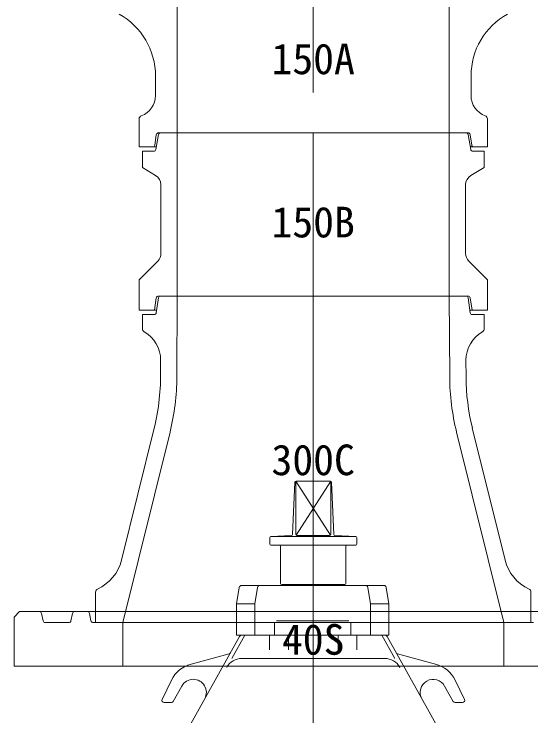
# Model space of a CAD drawing. Units: millimetres, scale not verified. Extents: x -6861 to 6861, y -3554 to 3095.
# Drawn here: x 5748 to 6223, y 1885 to 2530 of the extents above; entities that cross this region are included whole.
import ezdxf
from ezdxf.enums import TextEntityAlignment as Align

# ---------------------------------------------------------------- set-up
doc = ezdxf.new("R2010")
doc.units = ezdxf.units.MM
doc.header["$LTSCALE"] = 20
for name, color, linetype, lineweight in [('0-4_TEMP', 3, 'Continuous', 18), ('0-5_細線', 7, 'Continuous', 18), ('0-6_仕切弁', 7, 'Continuous', 18)]:
    doc.layers.add(name, color=color, linetype=linetype, lineweight=lineweight)
doc.layers.add('0-8_注釈', color=1, linetype='Continuous')
doc.styles.add('ＭＳ ゴシック', font='')
doc.styles.get('ＭＳ ゴシック').set_extended_font_data('MS Gothic')

msp = doc.modelspace()

# ---------------------------------------------------------------- linework, layer by layer
at = {"layer": '0-4_TEMP'}
for p, q in [((6022.8, 2620.78), (6022.8, 2457.78)), ((6022.8, 2420.78), (6022.8, 2207.78)), ((6022.8, 2420.78), (6022.8, 2257.78)), ((6022.8, 2270.78), (6022.8, 1970.78)), ((6022.8, 2248.51), (6022.8, 1275.37)), ((6022.8, 1370.78), (6022.8, 2125.78)), ((6022.8, 1930.78), (6022.8, 1980.78))]:
    msp.add_line(p, q, dxfattribs=at)
at = {"layer": '0-5_細線'}
for p, q in [((5897.8, 2570.78), (5897.8, 2420.78)), ((6147.8, 2570.78), (6147.8, 2420.78)), ((5877.8, 2473.11), (5877.8, 2455.14)), ((6167.8, 2473.11), (6167.8, 2455.14)), ((5862.8, 2433.58), (5862.8, 2420.78)), ((6182.8, 2433.58), (6182.8, 2420.78)), ((5862.8, 2420.78), (5862.8, 2407.78)), ((5878.55, 2419.05), (5877.21, 2409.5)), ((5878.09, 2405.43), (5880.51, 2419.12)), ((5880.54, 2420.78), (6022.8, 2420.78)), ((5882.52, 2420.78), (6163.07, 2420.78)), ((5897.8, 2420.78), (5897.8, 2270.78)), ((6165.06, 2420.78), (6022.8, 2420.78)), ((6147.8, 2420.78), (6147.8, 2270.78)), ((6167.51, 2405.43), (6165.09, 2419.12)), ((6167.04, 2419.05), (6168.38, 2409.5)), ((6182.8, 2420.78), (6182.8, 2407.78)), ((5862.8, 2407.78), (5878.5, 2407.78)), ((6167.09, 2407.78), (6182.8, 2407.78)), ((5865.8, 2403.78), (5865.8, 2388.78)), ((5865.8, 2403.78), (5876.12, 2403.78)), ((6179.8, 2403.78), (6169.47, 2403.78)), ((6179.8, 2403.78), (6179.8, 2388.78)), ((5877.87, 2381.68), (5865.8, 2388.78)), ((6179.8, 2388.78), (6167.73, 2381.68)), ((5882.8, 2309.92), (5882.8, 2373.06)), ((6162.8, 2373.06), (6162.8, 2309.92)), ((5862.8, 2285.78), (5879.87, 2302.85)), ((6165.73, 2302.85), (6182.8, 2285.78)), ((5862.8, 2285.78), (5862.8, 2257.78)), ((6182.8, 2285.78), (6182.8, 2257.78)), ((5880.51, 2270.78), (6022.8, 2270.78)), ((5882.52, 2270.78), (6163.07, 2270.78)), ((5897.43, 2196.44), (5897.8, 2270.78)), ((6165.08, 2270.78), (6022.8, 2270.78)), ((6148.17, 2196.44), (6147.8, 2270.78)), ((5878.54, 2269.08), (5876.8, 2257.78)), ((5878.55, 2255.49), (5880.55, 2269.07)), ((6165.05, 2269.07), (6167.05, 2255.49)), ((6167.06, 2269.08), (6168.8, 2257.78)), ((5862.8, 2257.78), (5878.89, 2257.78)), ((6166.71, 2257.78), (6182.8, 2257.78)), ((5865.8, 2253.78), (5876.57, 2253.78)), ((5865.8, 2253.78), (5865.8, 2240.58)), ((6179.8, 2253.78), (6169.02, 2253.78)), ((6179.8, 2253.78), (6179.8, 2240.58)), ((5882.5, 2211.73), (5882.43, 2196.52)), ((6163.18, 2196.48), (6163.1, 2211.74)), ((5876.57, 2149.47), (5846.56, 2028.22)), ((6199.03, 2028.22), (6168.97, 2149.66)), ((5847.8, 1970.78), (5891.13, 2145.86)), ((6197.8, 1970.78), (6154.46, 2145.86)), ((5822.8, 1998.81), (5822.8, 1970.78)), ((6222.8, 1998.81), (6222.8, 1970.78)), ((5815.16, 1980.78), (6230.44, 1980.78)), ((5773.12, 1979.17), (5774.48, 1972.38)), ((5800.12, 1972.38), (5801.48, 1979.17)), ((5817.12, 1979.17), (5818.48, 1972.38)), ((5776.44, 1970.78), (5798.16, 1970.78)), ((6022.8, 1970.78), (5820.44, 1970.78)), ((5822.8, 1970.78), (6222.8, 1970.78)), ((5847.8, 1930.78), (5847.8, 1970.78)), ((6022.8, 1970.78), (6225.16, 1970.78)), ((6197.8, 1930.78), (6197.8, 1970.78)), ((5747.8, 1930.78), (6297.8, 1930.78))]:
    msp.add_line(p, q, dxfattribs=at)
for points in [[(5752.8, 1980.78), (5747.8, 1975.78), (5747.8, 1930.78)], [(5752.8, 1980.78), (5815.16, 1980.78), (5803.44, 1980.78)]]:
    msp.add_lwpolyline(points, dxfattribs=at)
for centre, radius, start, end in [((5812.8, 2473.11), 65, 0, 60.968), ((6232.8, 2473.11), 65, 119.032, 180), ((5857.8, 2455.14), 20, 290.354, 0), ((6187.8, 2455.14), 20, 180, 249.646), ((5865.8, 2433.58), 3, 110.354, 180), ((6179.8, 2433.58), 3, 0, 69.646), ((5880.54, 2418.78), 2, 90, 172.001), ((5882.47, 2418.78), 2, 90, 169.991), ((6163.12, 2418.78), 2, 10.009, 90), ((6165.06, 2418.78), 2, 7.999, 90), ((5875.23, 2409.78), 2, 270, 352.001), ((6170.36, 2409.78), 2, 187.999, 270), ((5876.12, 2405.78), 2, 270, 349.991), ((6169.47, 2405.78), 2, 190.009, 270), ((5872.8, 2373.06), 10, 0, 59.534), ((6172.8, 2373.06), 10, 120.466, 180), ((5872.8, 2309.92), 10, 315, 0), ((6172.8, 2309.92), 10, 180, 225), ((5880.51, 2268.78), 2, 90, 171.253), ((5882.52, 2268.78), 2, 90, 171.634), ((6163.07, 2268.78), 2, 8.366, 90), ((6165.08, 2268.78), 2, 8.747, 90), ((5876.57, 2255.78), 2, 270, 351.633), ((6169.02, 2255.78), 2, 188.367, 270), ((5868.8, 2240.58), 3, 180, 240.41), ((6176.8, 2240.58), 3, 299.608, 0), ((5852.5, 2211.88), 30, 359.713, 60.41), ((6193.1, 2211.89), 30, 119.608, 180.287), ((5682.43, 2197.52), 200, 346.099, 1.51), ((5682.43, 2197.52), 215, 346.099, 359.713), ((6363.17, 2197.52), 215, 180.287, 193.901), ((6363.17, 2197.48), 200, 180.287, 193.833), ((5807.73, 2037.83), 40, 294.84, 346.099), ((6237.86, 2037.83), 40, 193.901, 245.161), ((5825.8, 1998.81), 3, 114.838, 179.998), ((6219.8, 1998.81), 3, 0.002, 65.162), ((5771.16, 1978.78), 2, 11.309, 90), ((5803.44, 1978.78), 2, 90, 168.691), ((5815.16, 1978.78), 2, 11.309, 90), ((5776.44, 1972.78), 2, 191.309, 270), ((5798.16, 1972.78), 2, 270, 348.691), ((5820.44, 1972.78), 2, 191.309, 270)]:
    msp.add_arc(centre, radius, start, end, dxfattribs=at)
at = {"layer": '0-6_仕切弁'}
for p, q in [((6003.84, 2051.68), (6006, 2099.82)), ((6006.8, 2100.75), (6038.57, 2051.14)), ((6006.8, 2051.78), (6006.8, 2100.75)), ((6007, 2100.78), (6038.59, 2100.78)), ((6038.8, 2100.75), (6007.03, 2051.14)), ((6038.8, 2051.78), (6038.8, 2100.75)), ((6039.59, 2099.82), (6041.76, 2051.68)), ((5982.8, 2042.78), (5982.8, 2048.78)), ((6002.89, 2050.73), (5983.75, 2049.78)), ((5983.8, 2049.78), (6061.8, 2049.78)), ((6037.8, 2050.78), (6007.8, 2050.78)), ((6042.71, 2050.73), (6061.85, 2049.78)), ((6062.8, 2048.78), (6062.8, 2042.78)), ((5983.8, 2041.78), (6061.8, 2041.78)), ((5992.8, 2040.78), (5992.8, 2006.78)), ((6052.8, 2040.78), (6052.8, 2006.78)), ((5952.32, 1988.11), (5954.82, 2003.11)), ((5956.8, 2004.78), (6087.8, 2004.78)), ((5971.63, 2003.11), (5969.13, 1988.11)), ((5993.8, 2005.78), (6051.8, 2005.78)), ((6005.47, 2004.78), (6006.05, 2005.78)), ((6039.55, 2005.78), (6040.12, 2004.78)), ((6072.96, 2003.11), (6075.46, 1988.11)), ((6089.77, 2003.11), (6092.27, 1988.11)), ((5969.1, 1987.94), (5952.3, 1987.94)), ((5952.3, 1959.28), (5952.3, 1987.78)), ((5969.1, 1987.78), (5969.1, 1959.28)), ((6075.49, 1987.94), (6092.29, 1987.94)), ((6075.49, 1987.78), (6075.49, 1959.28)), ((6092.3, 1987.78), (6092.3, 1959.28)), ((5987.14, 1970.28), (5987.14, 1959.28)), ((5989.14, 1972.28), (6055.45, 1972.28)), ((6057.45, 1970.28), (6057.45, 1959.28)), ((5955.04, 1957.82), (5883.94, 1831.04)), ((5959.87, 1959.28), (5947.81, 1937.78)), ((5952.3, 1959.28), (6092.3, 1959.28)), ((5955.3, 1958.8), (5955.3, 1959.28)), ((5982.7, 1959.28), (5982.7, 1945.78)), ((5999.88, 1959.28), (5999.88, 1945.78)), ((6045.71, 1959.28), (6045.71, 1945.78)), ((6062.9, 1959.28), (6062.9, 1945.78)), ((6085.73, 1959.28), (6097.78, 1937.78)), ((6090.3, 1958.8), (6090.3, 1959.28)), ((6090.55, 1957.82), (6161.65, 1831.04)), ((5945.51, 1942.06), (5910.43, 1932.66)), ((6100.08, 1942.06), (6135.16, 1932.66)), ((6088.41, 1937.78), (5957.18, 1937.78)), ((5883.87, 1900.15), (5892.51, 1917.88)), ((6161.73, 1900.15), (6153.08, 1917.88)), ((5894.15, 1898.3), (5902.08, 1912.45)), ((6151.45, 1898.3), (6143.51, 1912.45)), ((5885.67, 1897.28), (5892.4, 1897.28)), ((6159.93, 1897.28), (6153.19, 1897.28))]:
    msp.add_line(p, q, dxfattribs=at)
for centre, radius, start, end in [((6007, 2099.78), 1, 90, 177.423), ((6038.59, 2099.78), 1, 2.577, 90), ((6002.84, 2051.73), 1, 272.859, 357.423), ((6007.8, 2051.78), 1, 180, 270), ((6037.8, 2051.78), 1, 270, 0), ((6042.75, 2051.73), 1, 182.577, 267.141), ((5983.8, 2048.78), 1, 90, 180), ((6061.8, 2048.78), 1, 0, 90), ((5983.8, 2042.78), 1, 180, 270), ((5991.8, 2040.78), 1, 0, 90), ((6053.8, 2040.78), 1, 90, 180), ((6061.8, 2042.78), 1, 270, 0), ((5993.8, 2006.78), 1, 180, 270), ((6051.8, 2006.78), 1, 270, 0), ((5956.8, 2002.78), 2, 90, 170.538), ((5973.6, 2002.78), 2, 90, 170.538), ((6070.99, 2002.78), 2, 9.462, 90), ((6087.8, 2002.78), 2, 9.462, 90), ((5954.3, 1987.78), 2, 170.538, 180), ((5971.1, 1987.78), 2, 170.538, 180), ((6073.49, 1987.78), 2, 0, 9.462), ((6090.3, 1987.78), 2, 0, 9.462), ((5953.3, 1958.8), 2, 330.717, 0), ((5921.43, 2000.17), 53.87, 308.956, 310.618), ((6124.17, 2000.17), 53.87, 229.382, 231.044), ((6092.3, 1958.8), 2, 180, 209.283), ((5944.99, 1943.99), 2, 285, 330.717), ((6100.6, 1943.99), 2, 209.283, 255), ((5957.18, 1921.78), 16, 90, 150.717), ((6088.41, 1921.78), 16, 29.283, 90), ((5917.68, 1905.61), 28, 105, 154.008), ((6127.91, 1905.61), 28, 25.992, 75), ((5912.55, 1906.58), 12, 330.717, 150.717), ((6133.05, 1906.58), 12, 29.283, 209.283), ((5885.67, 1899.28), 2, 154.008, 270), ((5892.4, 1899.28), 2, 270, 330.717), ((6153.19, 1899.28), 2, 209.283, 270), ((6159.93, 1899.28), 2, 270, 25.992)]:
    msp.add_arc(centre, radius, start, end, dxfattribs=at)

# ---------------------------------------------------------------- texts
at = {"layer": '0-8_注釈', "style": 'ＭＳ ゴシック'}
for s, p in [('150A', (5984.4, 2466.24)), ('150B', (5984.4, 2316.24)), ('300C', (5984.4, 2097.74)), ('40S', (5994, 1932.74))]:
    msp.add_text(s, height=28.15, dxfattribs=at).set_placement(p, align=Align.BOTTOM_LEFT)

doc.saveas('drawing.dxf')
